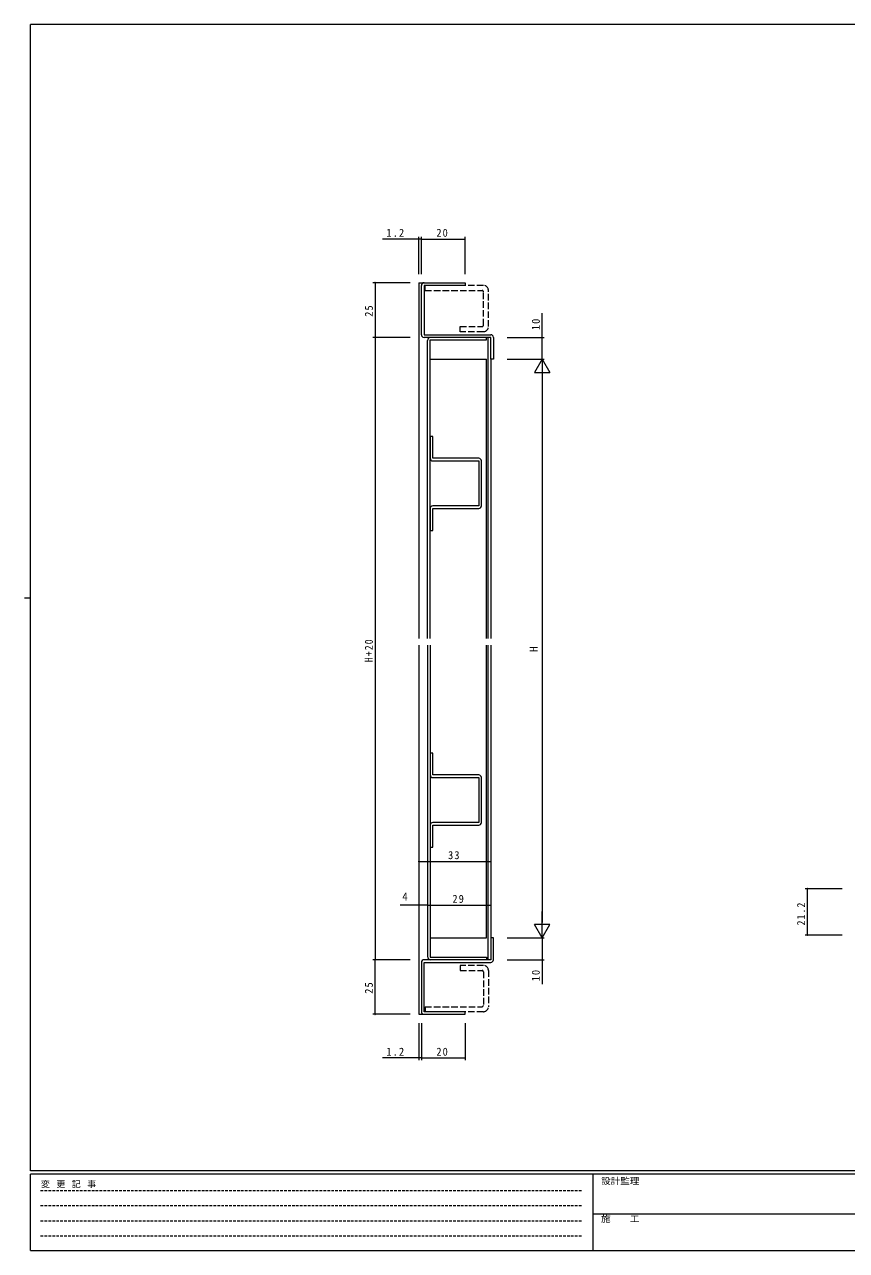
# Model space of a CAD drawing. Units: millimetres on the paper. Extents: x -420 to 373, y -297 to 267.
# Drawn here: x -420 to -44, y -297 to 264 of the extents above; entities that cross this region are included whole.
import ezdxf
from ezdxf.enums import TextEntityAlignment as Align

# ---------------------------------------------------------------- set-up
doc = ezdxf.new("R2010")
doc.units = ezdxf.units.MM
doc.linetypes.add('DASHED1', pattern=[1.8, 1.2, -0.6])
doc.linetypes.add('DASHED3', pattern=[4, 3, -1])
for name, color, linetype, lineweight in [('0-1_USER1', 7, 'Continuous', 9), ('0-3_YKK_11', 7, 'Continuous', 9), ('0-4_YKK_12', 2, 'Continuous', 9), ('0-5_YSS_K', 4, 'DASHED3', 9), ('0-7_YKK_D', 6, 'Continuous', 9)]:
    doc.layers.add(name, color=color, linetype=linetype, lineweight=lineweight)
doc.styles.add('ＭＳ ゴシック', font='')
doc.styles.get('ＭＳ ゴシック').set_extended_font_data('MS Gothic')

msp = doc.modelspace()

# ---------------------------------------------------------------- linework, layer by layer
at = {"layer": '0-1_USER1'}
for p, q in [((-417.7, -260.6), (-417.7, 264.4)), ((352.3, 264.4), (-417.7, 264.4)), ((-420.5, 1.9), (-417.7, 1.9)), ((352.3, -260.6), (-417.7, -260.6)), ((-417.7, -297), (-417.7, -262)), ((314.5, -262), (-417.7, -262)), ((-160.1, -262), (-160.1, -297)), ((-160.1, -280.199), (-31.3, -280.199)), ((-417.7, -297), (314.5, -297))]:
    msp.add_line(p, q, dxfattribs=at)
at = {"layer": '0-1_USER1', "linetype": 'DASHED1'}
for p, q in [((-413.101, -269.512), (-164.909, -269.512)), ((-413.101, -276.441), (-164.909, -276.441)), ((-413.101, -283.37), (-164.909, -283.37)), ((-413.101, -290.298), (-164.909, -290.298))]:
    msp.add_line(p, q, dxfattribs=at)
at = {"layer": '0-3_YKK_11'}
for p, q in [((-237.44, 146.147), (-218.64, 146.147)), ((-218.64, 146.147), (-218.64, 144.947)), ((-238.64, 122.347), (-238.64, 144.947)), ((-218.637, 144.947), (-237.44, 144.947)), ((-237.44, 144.947), (-237.44, 122.347)), ((-237.44, 122.347), (-206.84, 122.347)), ((-206.84, 121.147), (-237.44, 121.147)), ((-235.84, -16.744), (-235.84, 119.747)), ((-234.64, 119.947), (-208.84, 119.947)), ((-234.64, -16.744), (-234.64, 119.947)), ((-208.84, 119.947), (-208.84, 121.147)), ((-206.84, 111.147), (-206.84, 121.147)), ((-205.64, 121.147), (-205.64, 111.147)), ((-205.64, 111.147), (-206.84, 111.147)), ((-233.44, 75.756), (-234.64, 75.756)), ((-234.64, 75.756), (-234.64, 65.756)), ((-233.44, 65.756), (-233.44, 75.756)), ((-212.34, 65.756), (-233.44, 65.756)), ((-233.44, 64.556), (-212.34, 64.556)), ((-212.34, 64.556), (-212.34, 43.956)), ((-211.14, 43.956), (-211.14, 64.556)), ((-234.64, 42.756), (-234.64, 32.756)), ((-212.34, 43.956), (-233.44, 43.956)), ((-233.44, 32.756), (-233.44, 42.756)), ((-233.44, 42.756), (-212.34, 42.756)), ((-234.64, 32.756), (-233.44, 32.756)), ((-235.84, -19.744), (-235.84, -162.453)), ((-234.64, -19.744), (-234.64, -162.653)), ((-233.44, -69.244), (-234.64, -69.244)), ((-234.64, -69.244), (-234.64, -79.244)), ((-233.44, -79.244), (-233.44, -69.244)), ((-212.34, -79.244), (-233.44, -79.244)), ((-233.44, -80.444), (-212.34, -80.444)), ((-212.34, -80.444), (-212.34, -101.044)), ((-211.14, -101.044), (-211.14, -80.444)), ((-212.34, -101.044), (-233.44, -101.044)), ((-234.64, -102.244), (-234.64, -112.244)), ((-233.44, -102.244), (-212.34, -102.244)), ((-233.44, -112.244), (-233.44, -102.244)), ((-234.64, -112.244), (-233.44, -112.244)), ((-205.64, -153.853), (-206.84, -153.853)), ((-206.84, -153.853), (-206.84, -163.853)), ((-205.64, -163.853), (-205.64, -153.853)), ((-234.64, -162.653), (-208.84, -162.653)), ((-208.84, -162.653), (-208.84, -163.853)), ((-238.64, -165.053), (-238.64, -187.653)), ((-206.84, -163.853), (-237.44, -163.853)), ((-237.44, -187.653), (-237.44, -165.053)), ((-237.44, -165.053), (-206.84, -165.053)), ((-218.637, -187.653), (-237.44, -187.653)), ((-237.44, -188.853), (-218.64, -188.853)), ((-218.64, -188.853), (-218.64, -187.653))]:
    msp.add_line(p, q, dxfattribs=at)
for centre, radius, start, end in [((-237.44, 144.947), 1.2, 89.99997, 180.00002), ((-237.44, 122.347), 1.2, 180.00002, 270), ((-234.44, 119.747), 1.4, 89.99997, 180.00002), ((-206.84, 121.147), 1.2, 0, 89.99997), ((-233.44, 65.756), 1.2, 180.00002, 270), ((-212.34, 64.556), 1.2, 0, 89.99997), ((-233.44, 42.756), 1.2, 89.99997, 180.00002), ((-212.34, 43.956), 1.2, 270, 0), ((-233.44, -79.244), 1.2, 180.00002, 270), ((-212.34, -80.444), 1.2, 0, 89.99997), ((-233.44, -102.244), 1.2, 89.99997, 180.00002), ((-212.34, -101.044), 1.2, 270, 0), ((-234.44, -162.453), 1.4, 180.00002, 270), ((-237.44, -165.053), 1.2, 89.99997, 180.00002), ((-206.84, -163.853), 1.2, 270, 0), ((-237.44, -187.653), 1.2, 180.00002, 270)]:
    msp.add_arc(centre, radius, start, end, dxfattribs=at)
at = {"layer": '0-4_YKK_12'}
for p, q in [((-239.84, 146.147), (-236.867, 146.147)), ((-239.84, 146.147), (-239.84, -16.744)), ((-208.04, -16.744), (-208.04, 121.147)), ((-234.64, 111.147), (-208.84, 111.147)), ((-208.84, -16.744), (-208.84, 111.147)), ((-206.84, 111.147), (-206.84, -16.744)), ((-239.84, -19.744), (-239.84, -188.853)), ((-208.84, -153.853), (-208.84, -19.744)), ((-208.04, -163.853), (-208.04, -19.744)), ((-206.84, -19.744), (-206.84, -153.853)), ((-234.64, -153.853), (-208.84, -153.853)), ((-239.84, -188.853), (-236.941, -188.853))]:
    msp.add_line(p, q, dxfattribs=at)
at = {"layer": '0-5_YSS_K'}
for p, q in [((-236.94, 142.647), (-236.94, 144.947)), ((-210.24, 144.947), (-236.94, 144.947)), ((-236.94, 142.647), (-210.84, 142.647)), ((-210.24, 126.647), (-210.24, 142.047)), ((-207.94, 126.047), (-207.94, 142.647)), ((-210.24, 123.747), (-220.94, 123.747)), ((-210.24, -166.453), (-220.94, -166.453)), ((-210.24, -169.353), (-210.24, -184.753)), ((-207.94, -168.753), (-207.94, -185.353)), ((-236.94, -185.353), (-236.94, -187.653)), ((-236.94, -185.353), (-210.84, -185.353)), ((-210.24, -187.653), (-236.94, -187.653))]:
    msp.add_line(p, q, dxfattribs=at)
for points in [[(-220.94, 123.747), (-220.94, 126.047), (-210.84, 126.047)], [(-220.94, -166.453), (-220.94, -168.753), (-210.84, -168.753)]]:
    msp.add_lwpolyline(points, dxfattribs=at)
for centre, radius, start, end in [((-210.84, 142.047), 0.6, 0, 90), ((-210.24, 142.647), 2.3, 0, 90), ((-210.84, 126.647), 0.6, 270, 0), ((-210.24, 126.047), 2.3, 270, 0), ((-210.24, -168.753), 2.3, 0, 90), ((-210.84, -169.353), 0.6, 0, 90), ((-210.84, -184.753), 0.6, 270, 0), ((-210.24, -185.353), 2.3, 270, 0)]:
    msp.add_arc(centre, radius, start, end, dxfattribs=at)
at = {"layer": '0-7_YKK_D'}
for p, q in [((-239.84, 166.147), (-256.44, 166.147)), ((-239.84, 150.147), (-239.84, 167.147)), ((-238.64, 166.147), (-239.84, 166.147)), ((-238.64, 150.147), (-238.64, 167.147)), ((-238.64, 152.147), (-238.64, 167.147)), ((-238.64, 166.147), (-236.94, 166.147)), ((-238.64, 166.147), (-218.64, 166.147)), ((-218.64, 150.147), (-218.64, 167.147)), ((-243.84, 146.147), (-260.84, 146.147)), ((-259.84, 146.147), (-259.84, 121.147)), ((-183.34, 121.147), (-183.34, 132.267)), ((-243.84, 121.147), (-260.84, 121.147)), ((-259.84, 121.147), (-259.84, -163.853)), ((-199.34, 121.147), (-182.34, 121.147)), ((-183.34, 111.147), (-183.34, 121.147)), ((-199.34, 111.147), (-182.34, 111.147)), ((-183.34, 111.147), (-186.84, 105.084)), ((-183.34, 111.147), (-183.34, 99.022)), ((-183.34, 111.147), (-179.84, 105.084)), ((-186.84, 105.084), (-179.84, 105.084)), ((-183.34, 104.147), (-183.34, -146.853)), ((-239.84, -118.853), (-206.84, -118.853)), ((-45.805, -131.349), (-62.805, -131.349)), ((-61.805, -131.349), (-61.805, -152.549)), ((-235.84, -138.853), (-206.84, -138.853)), ((-183.34, -153.853), (-183.34, -141.729)), ((-183.34, -153.853), (-186.84, -147.791)), ((-199.34, -153.853), (-182.34, -153.853)), ((-183.34, -153.853), (-183.34, -163.853)), ((-45.805, -152.549), (-62.805, -152.549)), ((-243.84, -163.853), (-260.84, -163.853)), ((-259.84, -188.853), (-259.84, -163.853)), ((-199.34, -163.853), (-182.34, -163.853)), ((-183.34, -163.853), (-183.34, -174.973)), ((-243.84, -188.853), (-260.84, -188.853)), ((-239.84, -192.853), (-239.84, -209.853)), ((-238.64, -192.853), (-238.64, -209.853)), ((-238.64, -194.853), (-238.64, -209.853)), ((-218.64, -192.853), (-218.64, -209.853)), ((-239.84, -208.853), (-256.44, -208.853)), ((-238.64, -208.853), (-239.84, -208.853)), ((-238.64, -208.853), (-236.94, -208.853)), ((-238.64, -208.853), (-218.64, -208.853))]:
    msp.add_line(p, q, dxfattribs=at)
for points in [[(-235.84, -138.853), (-239.84, -138.853), (-248.44, -138.853)], [(-183.34, -153.853), (-179.84, -147.791), (-186.84, -147.791)]]:
    msp.add_lwpolyline(points, dxfattribs=at)
for centre, start, end in [((-239.84, 166.147), 0, 180), ((-239.84, 166.147), 180, 0), ((-238.64, 166.147), 0, 180), ((-238.64, 166.147), 0, 180), ((-238.64, 166.147), 180, 0), ((-238.64, 166.147), 180, 0), ((-218.64, 166.147), 0, 180), ((-218.64, 166.147), 180, 0), ((-259.84, 146.147), 90, 270), ((-259.84, 146.147), 270, 90), ((-259.84, 121.147), 90, 270), ((-259.84, 121.147), 90, 270), ((-259.84, 121.147), 270, 90), ((-259.84, 121.147), 270, 90), ((-183.34, 121.147), 90, 270), ((-183.34, 121.147), 270, 90), ((-239.84, -118.853), 0, 180), ((-239.84, -118.853), 180, 0), ((-206.84, -118.853), 0, 180), ((-206.84, -118.853), 180, 0), ((-61.805, -131.349), 90, 270), ((-61.805, -131.349), 270, 90), ((-239.84, -138.853), 0, 180), ((-239.84, -138.853), 180, 0), ((-235.84, -138.853), 0, 180), ((-235.84, -138.853), 0, 180), ((-235.84, -138.853), 180, 0), ((-235.84, -138.853), 180, 0), ((-206.84, -138.853), 0, 180), ((-206.84, -138.853), 180, 0), ((-61.805, -152.549), 90, 270), ((-61.805, -152.549), 270, 90), ((-259.84, -163.853), 90, 270), ((-259.84, -163.853), 90, 270), ((-259.84, -163.853), 270, 90), ((-259.84, -163.853), 270, 90), ((-183.34, -163.853), 90, 270), ((-183.34, -163.853), 270, 90), ((-259.84, -188.853), 90, 270), ((-259.84, -188.853), 270, 90), ((-239.84, -208.853), 0, 180), ((-239.84, -208.853), 180, 0), ((-238.64, -208.853), 0, 180), ((-238.64, -208.853), 0, 180), ((-238.64, -208.853), 180, 0), ((-238.64, -208.853), 180, 0), ((-218.64, -208.853), 0, 180), ((-218.64, -208.853), 180, 0)]:
    msp.add_arc(centre, 0.106, start, end, dxfattribs=at)

# ---------------------------------------------------------------- texts
at = {"layer": '0-1_USER1', "style": 'ＭＳ ゴシック', "width": 1.1}
for s, p in [('設計監理', (-156.331, -267.533)), ('施\u3000\u3000工', (-156.331, -284.854))]:
    msp.add_text(s, height=2.933, dxfattribs=at).set_placement(p, align=Align.BOTTOM_LEFT)
at = {"layer": '0-1_USER1', "insert": (-412.986, -268.447), "char_height": 2.933, "attachment_point": 7, "style": 'ＭＳ ゴシック'}
msp.add_mtext('\\T1.16;変\\~更\\~記\\~事', dxfattribs=at)
at = {"layer": '0-7_YKK_D', "color": 3, "style": 'ＭＳ ゴシック'}
msp.add_text('H', height=3.666, rotation=90, dxfattribs=at).set_placement((-184.34, -22.901), align=Align.BOTTOM_LEFT)
msp.add_text('4', height=3.666, dxfattribs=at).set_placement((-247.387, -137.853), align=Align.BOTTOM_LEFT)
at = {"layer": '0-7_YKK_D', "color": 3, "char_height": 3.666, "attachment_point": 7, "style": 'ＭＳ ゴシック'}
for s, insert in [('\\T1.21;\\W0.95;1.2', (-254.652, 167.147)), ('\\T1.21;\\W0.95;20', (-231.783, 167.147)), ('\\T1.21;\\W0.95;33', (-226.41, -117.853)), ('\\T1.21;\\W0.95;29', (-224.422, -137.853)), ('\\T1.21;\\W0.95;1.2', (-254.652, -207.853)), ('\\T1.21;\\W0.95;20', (-231.783, -207.853))]:
    msp.add_mtext(s, dxfattribs=dict(at, insert=insert))
at = {"layer": '0-7_YKK_D', "color": 3, "char_height": 3.666, "attachment_point": 7, "rotation": 90, "style": 'ＭＳ ゴシック'}
for s, insert in [('\\T1.21;\\W0.95;25', (-260.84, 130.564)), ('\\T1.21;\\W0.95;10', (-184.34, 124.445)), ('\\T1.22;\\W0.9;H+20', (-260.84, -27.615)), ('\\T1.22;\\W0.9;21.2', (-62.805, -148.162)), ('\\T1.21;\\W0.95;10', (-184.34, -173.755)), ('\\T1.21;\\W0.95;25', (-260.84, -179.436))]:
    msp.add_mtext(s, dxfattribs=dict(at, insert=insert))

doc.saveas('drawing.dxf')
